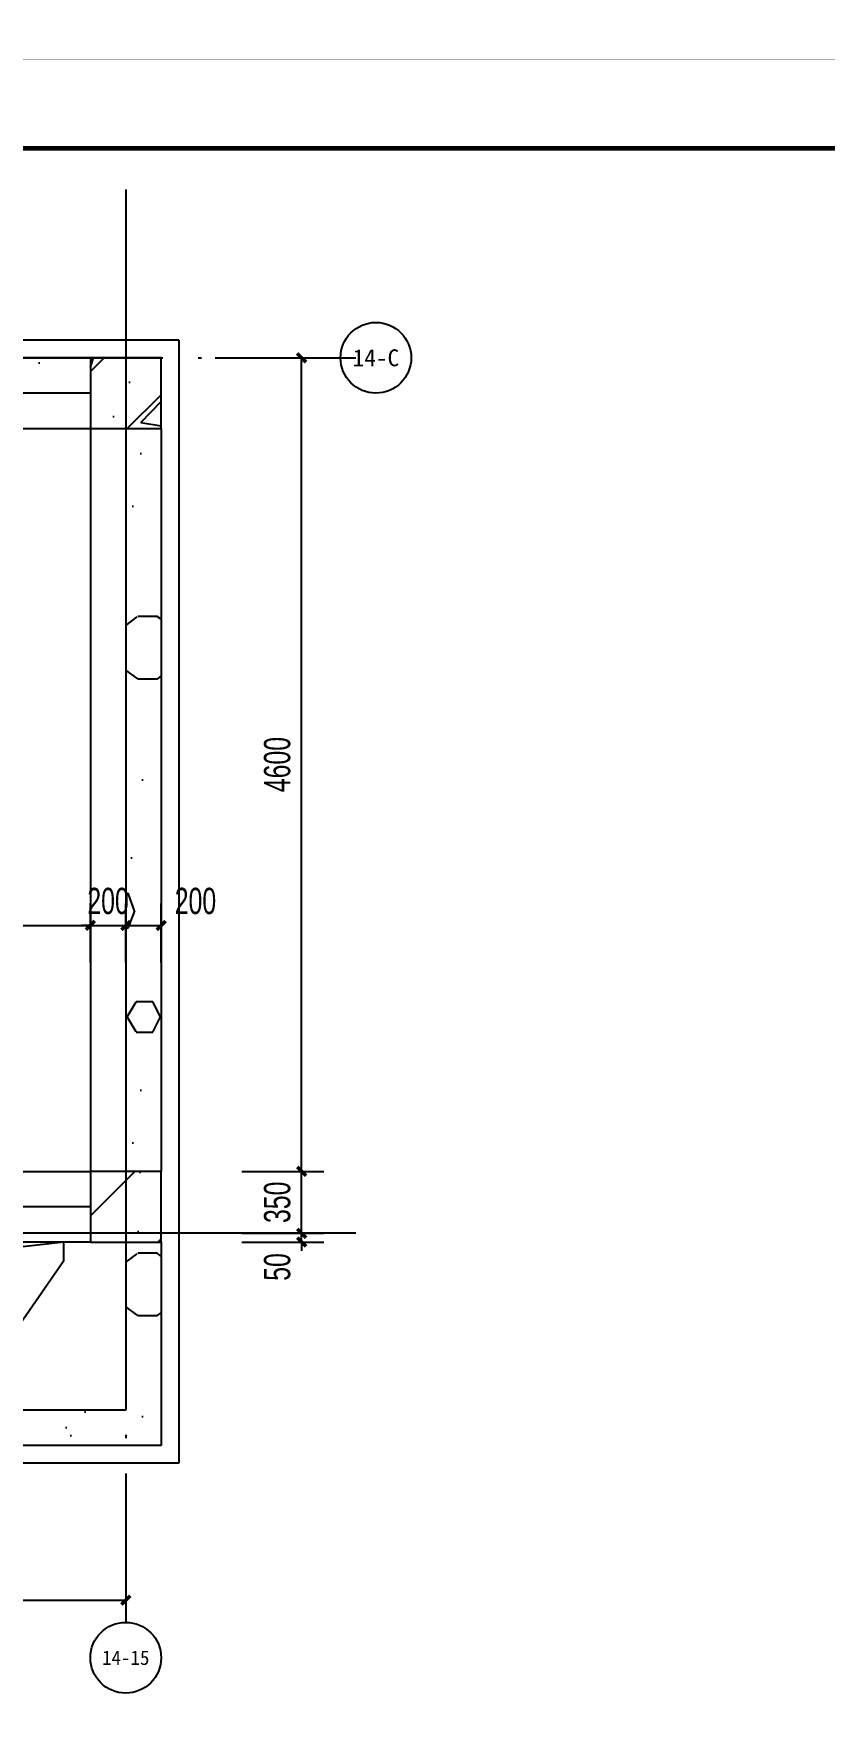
# Model space of a CAD drawing. Extents: x -26219 to 315419, y -160410 to -120810.
# Drawn here: x 114974 to 119447, y -135656 to -126213 of the extents above; entities that cross this region are included whole.
import ezdxf
from ezdxf.enums import TextEntityAlignment as Align
from ezdxf.xclip import XClip

# ---------------------------------------------------------------- set-up
doc = ezdxf.new("R2010")
doc.units = 0
doc.header["$LTSCALE"] = 1000
doc.header["$MEASUREMENT"] = 0
doc.header["$XCLIPFRAME"] = 0
doc.linetypes.add('104-14# 核心筒$2$DOTE', pattern=[2.42, 2, -0.2, 0.02, -0.2])
for name, color, linetype in [('01-标注_尺寸', 124, 'Continuous'), ('01-标注_轴线坐标', 132, 'Continuous'), ('02-TEXT_轴号', 7, 'Continuous'), ('104-14# 核心筒$0$A-E_电梯', 171, 'Continuous'), ('104-14# 核心筒$0$A_STR-砌块墙', 121, 'Continuous'), ('104-14# 核心筒$0$DUCT-新风管立管', 3, 'Continuous'), ('104-14# 核心筒$0$SURFACE', 6, 'Continuous'), ('104-14# 核心筒$2$05-填充_天正', 26, 'Continuous'), ('104-14# 核心筒$2$A_AXIS-轴线', 36, '104-14# 核心筒$2$DOTE'), ('104-14# 核心筒$2$A_STR-砼柱', 51, 'Continuous'), ('A_AXIS-轴线', 36, 'Continuous')]:
    doc.layers.add(name, color=color, linetype=linetype)
doc.styles.add('_TCH_AXIS', font='STXIHEI_0.TTF', dxfattribs={"width": 0.75, "height": 750})
doc.styles.add('_TCH_DIM_T3', font='ros.shx', dxfattribs={"width": 0.705882, "bigfont": 'jd.shx'})
doc.dimstyles.new('_TCH_ARCH&&50', dxfattribs={"dimtxt": 148.75, "dimasz": 50, "dimexe": 125, "dimexo": 150, "dimgap": 63.125, "dimtad": 1, "dimdec": 0, "dimzin": 0, "dimdsep": 46, "dimtxsty": '_TCH_DIM_T3', "dimblk": 'ARCHTICK', "dimcen": 0.09, "dimclrt": 7, "dimazin": 2, "dimtfac": 1, "dimtdec": 0, "dimtix": 1, "dimtmove": 2, "dimatfit": 3, "dimfxl": 0, "dimtolj": 1, "dimtzin": 0, "dimarcsym": 0})
pattern_1 = [(0, (531, -549), (900, 1800), [0, -1800]), (0, (-522, -792), (900, 1800), [0, -1800]), (0, (63, -810), (900, 1800), [0, -1800]), (0, (702, -279), (900, 1800), [0, -1800]), (0, (-45, -900), (900, 1800), [0, -1800]), (0, (882, 855), (900, 1800), [0, -1800]), (0, (333, 711), (900, 1800), [0, -1800]), (0, (621, 486), (900, 1800), [0, -1800]), (0, (-846, 450), (900, 1800), [0, -1800]), (0, (36, 369), (900, 1800), [0, -1800]), (0, (-306, -90), (900, 1800), [0, -1800]), (0, (-288, -765), (900, 1800), [0, -1800]), (0, (387, -837), (900, 1800), [0, -1800]), (0, (882, -45), (900, 1800), [0, -1800]), (0, (-801, -324), (900, 1800), [0, -1800]), (0, (-648, -18), (900, 1800), [0, -1800]), (0, (54, -144), (900, 1800), [0, -1800]), (0, (-198, -405), (900, 1800), [0, -1800]), (0, (-342, 189), (900, 1800), [0, -1800]), (0, (-117, 864), (900, 1800), [0, -1800]), (0, (-729, -702), (900, 1800), [0, -1800]), (0, (261, 495), (900, 1800), [0, -1800]), (0, (-576, 522), (900, 1800), [0, -1800]), (0, (-720, 756), (900, 1800), [0, -1800]), (130.601294, (771.43, 291.43), (-4499.99995, 5400.000024), [79.025, -33111.333]), (18.43495, (642.86, 325.71), (4499.99998, 1799.99999), [81.316, -11302.884]), (90, (642.9, 248.6), (900, 1800), [77.143, -3522.857]), (161.56505, (720, 222.86), (-4500.00002, 1799.99987), [81.316, -11302.884]), (53.1301, (720, 222.86), (900, 1800), [85.714, -8914.285]), (135, (788.6, -694.3), (-900.0001, 1799.9999), [72.731, -5018.438]), (45, (685.7, -694.3), (900, 1800), [72.731, -5018.438]), (135, (737.14, -745.7), (-900.0001, 1799.9999), [72.731, -5018.438]), (45, (737.14, -745.7), (900, 1800), [72.731, -5018.438]), (116.56505, (-77.1, 514.3), (-0.0002, 3600), [95.831, -1916.63]), (180, (-120, 600), (-900, 1800), [102.857, -1697.143]), (63.43495, (-265.7, 514.3), (8e-06, 3600), [95.831, -1916.63]), (116.56505, (-222.9, 428.6), (-0.0002, 3600), [95.831, -1916.63]), (0, (-222.9, 428.6), (900, 1800), [102.857, -1697.143]), (63.43495, (-120, 428.6), (8e-06, 3600), [95.831, -1916.63]), (107.102728, (600, -94.286), (-2699.999897, 9000.000015), [116.584, -48848.7075]), (143.972626, (565.71, 17.14), (-17099.999783, 12599.999986), [116.584, -24366.06]), (180, (471.4, 85.7), (-900, 1800), [111.429, -1688.571]), (36.027373, (265.71, 17.14), (17099.999874, 12599.999864), [116.584, -24366.06]), (71.56505, (231.43, -85.7), (2700.00001, 8999.99998), [108.421, -11275.778]), (107.102728, (265.714, -197.14), (-2699.999897, 9000.000015), [116.584, -48848.7075]), (143.972626, (360, -265.71), (-17099.999783, 12599.999986), [116.584, -24366.06]), (0, (360, -265.7), (900, 1800), [111.429, -1688.571]), (36.027373, (471.43, -265.71), (17099.999874, 12599.999864), [116.584, -24366.06]), (71.56505, (565.71, -197.14), (2700.00001, 8999.99998), [108.421, -11275.778]), (150.25512, (617.14, 745.71), (-2700, 1799.99998), [69.105, -14442.959]), (90, (557.1, 711.4), (900, 1800), [68.571, -3531.428]), (29.74488, (557.14, 711.43), (2700, 1799.99999), [69.105, -14442.959]), (116.56505, (197.1, -531.4), (-0.0002, 3600), [95.831, -1916.63]), (168.69007, (154.29, -445.71), (-8100.00001, 1799.99995), [87.412, -18269.0565]), (41.185925, (0, -488.57), (22499.999864, 19799.999827), [91.116, -38177.406]), (90, (0, -574.3), (900, 1800), [85.714, -3514.285]), (138.814074, (68.57, -634.286), (-22499.9996, 19800.000126), [91.116, -38177.406]), (16.699244, (68.57, -634.286), (29699.999777, 8999.999906), [89.488, -37495.6125]), (60.945396, (154.29, -608.57), (899.999998, 1799.999984), [88.248, -36976.0185]), (109.983106, (-557.14, 222.86), (-4500.000017, 12599.999967), [100.326, -42036.5925]), (155.556045, (-591.43, 317.14), (-11700.000045, 5399.999888), [103.569, -43395.3945]), (24.443955, (-780, 317.14), (11700.000006, 5399.999974), [103.569, -43395.3945]), (70.016893, (-814.286, 222.86), (4500.000014, 12599.999969), [100.326, -42036.5925]), (109.983106, (-780, 128.57), (-4500.000017, 12599.999967), [100.326, -42036.5925]), (160.016893, (-685.71, 94.29), (-4500, 1799.99992), [100.326, -20968.1325]), (19.983107, (-685.71, 94.29), (4499.999975, 1800), [100.326, -20968.1325]), (70.016893, (-591.43, 128.57), (4500.000014, 12599.999969), [100.326, -42036.5925]), (122.00538, (111.43, 60), (-900.00012, 1799.99991), [80.863, -16900.302]), (18.43495, (-8.57, 102.86), (4499.99998, 1799.99999), [81.316, -11302.884]), (90, (-8.6, 25.7), (900, 1800), [77.143, -3522.857]), (161.56505, (68.57, 0), (-4500.00002, 1799.99987), [81.316, -11302.884]), (54.462322, (68.57, 0), (6299.99999, 8999.999987), [73.734, -30894.6345]), (116.56505, (-411.4, -377.1), (-0.0002, 3600), [95.831, -1916.63]), (180, (-454.3, -291.4), (-900, 1800), [94.286, -1705.714]), (59.036243, (-600, -377.14), (900, 1799.99999), [99.959, -20891.466]), (120.963756, (-548.57, -462.86), (-900.00012, 1799.99992), [99.959, -20891.466]), (0, (-548.6, -462.9), (900, 1800), [94.286, -1705.714]), (63.43495, (-454.3, -462.9), (8e-06, 3600), [95.831, -1916.63])]
pattern_2 = [(45, (0, 0), (-265.16504, 265.16504), []), (50, (0, 0), (1075.8903, -94.1282), [112.5, -1237.5]), (355, (0, 0), (-208.127, 1128.2882), [90, -990]), (100.4514, (89.7, -7.8), (867.764, 1034.1593), [95.6103, -1051.713]), (46.1842, (0, 300), (1600.8616, -248.2785), [168.75, -1856.25]), (96.6356, (133.4, 279.3), (1401.994, 1461.177), [143.415, -1577.5695]), (351.1842, (0, 300), (1401.993, 1461.178), [135, -1485]), (21, (150, 225), (895.3606, -603.9283), [112.5, -1237.5]), (326, (150, 225), (364.973, 1087.725), [90, -990]), (71.4514, (224.6, 174.7), (1260.334, 483.7957), [95.6103, -1051.713]), (37.5, (0, 0), (18.2398, 499.3408), [0, -978, 0, -1005, 0, -993.75]), (7.5, (0, 0), (394.6043, 591.6176), [0, -573, 0, -955.5, 0, -378.75]), (327.5, (-334.5, 0), (800.73365, -33.8323), [0, -375, 0, -1170, 0, -1552.5]), (317.5, (-484.5, 0), (874.7793, 150.1575), [0, -487.5, 0, -777, 0, -1102.5])]

# ---------------------------------------------------------------- blocks, each defined once
blk = doc.blocks.new('104-14# 核心筒')
at = {"layer": '104-14# 核心筒$2$05-填充_天正'}
h = blk.add_hatch(dxfattribs=at)
h.set_pattern_fill('加气混凝土', color=256, scale=150, style=0)
h.set_pattern_definition(pattern_1)
h.paths.add_polyline_path([(109750, 284000), (109750, 283800), (115700, 283800), (115700, 284000)])
h = blk.add_hatch(dxfattribs=at)
h.set_pattern_fill('钢筋混凝土', color=256, scale=150, style=0)
h.set_pattern_definition(pattern_2)
h.paths.add_polyline_path([(115700, 283600), (116100, 283600), (116100, 284000), (115700, 284000)])
h = blk.add_hatch(dxfattribs=at)
h.set_pattern_fill('加气混凝土', color=256, scale=150, style=0)
h.set_pattern_definition(pattern_1)
h.paths.add_polyline_path([(115900, 279400), (116100, 279400), (116100, 283600), (115900, 283600)])
h = blk.add_hatch(dxfattribs=at)
h.set_pattern_fill('钢筋混凝土', color=256, scale=150, style=0)
h.set_pattern_definition(pattern_2)
h.paths.add_polyline_path([(115700, 279000), (116100, 279000), (116100, 279400), (115700, 279400)])
h = blk.add_hatch(dxfattribs=at)
h.set_pattern_fill('加气混凝土', color=256, scale=150, style=0)
h.set_pattern_definition(pattern_1)
h.paths.add_polyline_path([(115700, 279000), (115700, 279200), (112900, 279200), (112900, 279066.7), (113000, 279000)])
h = blk.add_hatch(dxfattribs=at)
h.set_pattern_fill('加气混凝土', color=256, scale=150, style=0)
h.set_pattern_definition(pattern_1)
h.paths.add_polyline_path([(116100, 279000), (115900, 279000), (115900, 278050), (116100, 277850)])
h = blk.add_hatch(dxfattribs=at)
h.set_pattern_fill('加气混凝土', color=256, scale=150, style=0)
h.set_pattern_definition(pattern_1)
h.paths.add_polyline_path([(116100, 277850), (115900, 278050), (113000, 278050), (112900, 277983.3), (112900, 277850)])
at = {"layer": '104-14# 核心筒$0$A-E_电梯'}
for p, q in [((109750, 283600), (115700, 283600)), ((115700, 283600), (115700, 279400)), ((109750, 279400), (115700, 279400))]:
    blk.add_line(p, q, dxfattribs=at)
at = {"layer": '104-14# 核心筒$0$A_STR-砌块墙'}
for p, q in [((115700, 284000), (109750, 284000)), ((115700, 283800), (109750, 283800)), ((115900, 283600), (115900, 279400)), ((116100, 283600), (116100, 279400)), ((115700, 279200), (112900, 279200)), ((115700, 279000), (113000, 279000)), ((115900, 279000), (115900, 278050)), ((116100, 279000), (116100, 277850)), ((115900, 278050), (113000, 278050)), ((116100, 277850), (112900, 277850))]:
    blk.add_line(p, q, dxfattribs=at)
at = {"layer": '104-14# 核心筒$0$DUCT-新风管立管'}
blk.add_lwpolyline([(115550, 279000), (113000, 279000), (113000, 278200), (115068, 278200), (115550, 278895.9), (115550, 279000), (113298.3, 278745), (113000, 278200)], dxfattribs=at)
at = {"layer": '104-14# 核心筒$0$SURFACE'}
for p, q in [((116200, 284100), (109450, 284100)), ((116200, 284100), (116200, 279100)), ((116200, 279100), (116200, 277750)), ((116200, 277750), (112900, 277750))]:
    blk.add_line(p, q, dxfattribs=at)
at = {"layer": '104-14# 核心筒$2$A_AXIS-轴线'}
for p, q in [((115900, 317833.6), (115900, 259754.9)), ((-9370.1, 284000), (120259.9, 284000))]:
    blk.add_line(p, q, dxfattribs=at)
at = {"layer": '104-14# 核心筒$2$A_STR-砼柱'}
for p, q in [((116100, 284000), (115700, 284000)), ((115700, 284000), (115700, 283600)), ((116100, 283600), (116100, 284000)), ((115700, 283600), (116100, 283600)), ((116100, 279400), (115700, 279400)), ((115700, 279400), (115700, 279000)), ((116100, 279000), (116100, 279400)), ((115700, 279000), (116100, 279000))]:
    blk.add_line(p, q, dxfattribs=at)
blk = doc.blocks.new('图框-A1+3-4')
for points, const_width in [([(0, 0), (1471, 0), (1471, 594), (0, 594)], 0.05), ([(1396, 584), (25, 584), (25, 10), (1396, 10)], 0.5)]:
    blk.add_lwpolyline(points, close=True, dxfattribs=dict(const_width=const_width))
blk = doc.blocks.new('_ArchTick')
at = {"color": 0, "linetype": 'ByBlock', "const_width": 0.4}
blk.add_lwpolyline([(-0.5, -0.5), (0.5, 0.5)], dxfattribs=at)
blk = doc.blocks.new('*D304')
at = {"layer": '01-标注_尺寸', "color": 0, "lineweight": -2, "transparency": 16777216}
for p, q in [((113196.3, -131466.9), (113196.3, -131131.5)), ((115296.3, -131466.9), (115296.3, -131131.5)), ((113196.3, -131256.5), (115296.3, -131256.5))]:
    blk.add_line(p, q, dxfattribs=at)
at = {"layer": 'Defpoints', "color": 0, "transparency": 16777216}
for p in [(115296.3, -131256.5), (113196.3, -131616.9), (115296.3, -131616.9)]:
    blk.add_point(p, dxfattribs=at)
at = {"layer": '01-标注_尺寸', "color": 0, "lineweight": -2, "transparency": 16777216, "xscale": 50, "yscale": 50, "zscale": 50, "rotation": 180}
blk.add_blockref('_ArchTick', (113196.3, -131256.5), dxfattribs=at)
at = {"layer": '01-标注_尺寸', "color": 0, "lineweight": -2, "transparency": 16777216, "xscale": 50, "yscale": 50, "zscale": 50}
blk.add_blockref('_ArchTick', (115296.3, -131256.5), dxfattribs=at)
at = {"layer": '01-标注_尺寸', "color": 7, "transparency": 16777216, "insert": (114246.3, -131119), "char_height": 148.75, "attachment_point": 5, "style": '_TCH_DIM_T3'}
blk.add_mtext('\\A1;2100', dxfattribs=at)
blk = doc.blocks.new('*D305')
at = {"layer": '01-标注_尺寸', "color": 0, "lineweight": -2, "transparency": 16777216}
for p, q in [((115296.3, -131466.9), (115296.3, -131131.5)), ((115496.3, -131466.9), (115496.3, -131131.5)), ((115296.3, -131256.5), (115246.3, -131256.5)), ((115296.3, -131256.5), (115496.3, -131256.5)), ((115496.3, -131256.5), (115546.3, -131256.5))]:
    blk.add_line(p, q, dxfattribs=at)
at = {"layer": 'Defpoints', "color": 0, "transparency": 16777216}
for p in [(115496.3, -131256.5), (115296.3, -131616.9), (115496.3, -131616.9)]:
    blk.add_point(p, dxfattribs=at)
at = {"layer": '01-标注_尺寸', "color": 0, "lineweight": -2, "transparency": 16777216, "xscale": 50, "yscale": 50, "zscale": 50}
blk.add_blockref('_ArchTick', (115296.3, -131256.5), dxfattribs=at)
at = {"layer": '01-标注_尺寸', "color": 0, "lineweight": -2, "transparency": 16777216, "xscale": 50, "yscale": 50, "zscale": 50, "rotation": 180}
blk.add_blockref('_ArchTick', (115496.3, -131256.5), dxfattribs=at)
at = {"layer": '01-标注_尺寸', "color": 7, "transparency": 16777216, "insert": (115396.3, -131119), "char_height": 148.75, "attachment_point": 5, "style": '_TCH_DIM_T3'}
blk.add_mtext('\\A1;200', dxfattribs=at)
blk = doc.blocks.new('*D306')
at = {"layer": '01-标注_尺寸', "color": 0, "lineweight": -2, "transparency": 16777216}
for p, q in [((115496.3, -131466.9), (115496.3, -131131.5)), ((115696.3, -131466.9), (115696.3, -131131.5)), ((115496.3, -131256.5), (115696.3, -131256.5))]:
    blk.add_line(p, q, dxfattribs=at)
at = {"layer": 'Defpoints', "color": 0, "transparency": 16777216}
for p in [(115696.3, -131256.5), (115496.3, -131616.9), (115696.3, -131616.9)]:
    blk.add_point(p, dxfattribs=at)
at = {"layer": '01-标注_尺寸', "color": 0, "lineweight": -2, "transparency": 16777216, "xscale": 50, "yscale": 50, "zscale": 50, "rotation": 180}
blk.add_blockref('_ArchTick', (115496.3, -131256.5), dxfattribs=at)
at = {"layer": '01-标注_尺寸', "color": 0, "lineweight": -2, "transparency": 16777216, "xscale": 50, "yscale": 50, "zscale": 50}
blk.add_blockref('_ArchTick', (115696.3, -131256.5), dxfattribs=at)
at = {"layer": '01-标注_尺寸', "color": 7, "transparency": 16777216, "insert": (115890.3, -131119), "char_height": 148.75, "attachment_point": 5, "style": '_TCH_DIM_T3'}
blk.add_mtext('\\A1;200', dxfattribs=at)
blk = doc.blocks.new('*D550')
at = {"layer": '01-标注_尺寸', "color": 0, "lineweight": -2, "transparency": 16777216}
for p, q in [((109196.3, -134932.4), (109196.3, -135196.9)), ((115496.3, -134932.4), (115496.3, -135196.9)), ((109196.3, -135071.9), (115496.3, -135071.9))]:
    blk.add_line(p, q, dxfattribs=at)
at = {"layer": 'Defpoints', "color": 0, "transparency": 16777216}
for p in [(109196.3, -134782.4), (115496.3, -134782.4), (115496.3, -135071.9)]:
    blk.add_point(p, dxfattribs=at)
at = {"layer": '01-标注_尺寸', "color": 0, "lineweight": -2, "transparency": 16777216, "xscale": 50, "yscale": 50, "zscale": 50, "rotation": 180}
blk.add_blockref('_ArchTick', (109196.3, -135071.9), dxfattribs=at)
at = {"layer": '01-标注_尺寸', "color": 0, "lineweight": -2, "transparency": 16777216, "xscale": 50, "yscale": 50, "zscale": 50}
blk.add_blockref('_ArchTick', (115496.3, -135071.9), dxfattribs=at)
at = {"layer": '01-标注_尺寸', "color": 7, "transparency": 16777216, "insert": (112346.3, -134934.4), "char_height": 148.75, "attachment_point": 5, "style": '_TCH_DIM_T3'}
blk.add_mtext('\\A1;6300', dxfattribs=at)
blk = doc.blocks.new('*D557')
at = {"layer": '01-标注_尺寸', "color": 0, "lineweight": -2, "transparency": 16777216}
for p, q in [((116490.4, -132996.9), (116490.4, -132946.9)), ((116152.6, -132996.9), (116615.4, -132996.9)), ((116152.6, -133046.9), (116615.4, -133046.9)), ((116490.4, -133046.9), (116490.4, -132996.9)), ((116490.4, -133046.9), (116490.4, -133096.9))]:
    blk.add_line(p, q, dxfattribs=at)
at = {"layer": 'Defpoints', "color": 0, "transparency": 16777216}
for p in [(116002.6, -132996.9), (116002.6, -133046.9), (116490.4, -132996.9)]:
    blk.add_point(p, dxfattribs=at)
at = {"layer": '01-标注_尺寸', "color": 0, "lineweight": -2, "transparency": 16777216, "xscale": 50, "yscale": 50, "zscale": 50}
for p, rotation in [((116490.4, -132996.9), 270), ((116490.4, -133046.9), 90)]:
    blk.add_blockref('_ArchTick', p, dxfattribs=dict(at, rotation=rotation))
at = {"layer": '01-标注_尺寸', "color": 7, "transparency": 16777216, "insert": (116352.9, -133187.6), "char_height": 148.75, "attachment_point": 5, "rotation": 90, "style": '_TCH_DIM_T3'}
blk.add_mtext('\\A1;50', dxfattribs=at)
blk = doc.blocks.new('*D558')
at = {"layer": '01-标注_尺寸', "color": 0, "lineweight": -2, "transparency": 16777216}
for p, q in [((116152.6, -132646.9), (116615.4, -132646.9)), ((116490.4, -132996.9), (116490.4, -132646.9)), ((116152.6, -132996.9), (116615.4, -132996.9))]:
    blk.add_line(p, q, dxfattribs=at)
at = {"layer": 'Defpoints', "color": 0, "transparency": 16777216}
for p in [(116002.6, -132646.9), (116490.4, -132646.9), (116002.6, -132996.9)]:
    blk.add_point(p, dxfattribs=at)
at = {"layer": '01-标注_尺寸', "color": 0, "lineweight": -2, "transparency": 16777216, "xscale": 50, "yscale": 50, "zscale": 50}
for p, rotation in [((116490.4, -132646.9), 90), ((116490.4, -132996.9), 270)]:
    blk.add_blockref('_ArchTick', p, dxfattribs=dict(at, rotation=rotation))
at = {"layer": '01-标注_尺寸', "color": 7, "transparency": 16777216, "insert": (116352.9, -132821.9), "char_height": 148.75, "attachment_point": 5, "rotation": 90, "style": '_TCH_DIM_T3'}
blk.add_mtext('\\A1;350', dxfattribs=at)
blk = doc.blocks.new('*D559')
at = {"layer": '01-标注_尺寸', "color": 0, "lineweight": -2, "transparency": 16777216}
for p, q in [((116152.6, -128046.9), (116615.4, -128046.9)), ((116490.4, -132646.9), (116490.4, -128046.9)), ((116152.6, -132646.9), (116615.4, -132646.9))]:
    blk.add_line(p, q, dxfattribs=at)
at = {"layer": 'Defpoints', "color": 0, "transparency": 16777216}
for p in [(116002.6, -128046.9), (116490.4, -128046.9), (116002.6, -132646.9)]:
    blk.add_point(p, dxfattribs=at)
at = {"layer": '01-标注_尺寸', "color": 0, "lineweight": -2, "transparency": 16777216, "xscale": 50, "yscale": 50, "zscale": 50}
for p, rotation in [((116490.4, -128046.9), 90), ((116490.4, -132646.9), 270)]:
    blk.add_blockref('_ArchTick', p, dxfattribs=dict(at, rotation=rotation))
at = {"layer": '01-标注_尺寸', "color": 7, "transparency": 16777216, "insert": (116352.9, -130346.9), "char_height": 148.75, "attachment_point": 5, "rotation": 90, "style": '_TCH_DIM_T3'}
blk.add_mtext('\\A1;4600', dxfattribs=at)

msp = doc.modelspace()

# ---------------------------------------------------------------- linework, layer by layer
at = {"layer": '01-标注_轴线坐标'}
for p, q in [((116002.6, -128046.9), (116710.1, -128046.9)), ((115496.3, -134696.9), (115496.3, -135196.9))]:
    msp.add_line(p, q, dxfattribs=at)
for centre in [(116910.1, -128046.9), (115496.3, -135396.9)]:
    msp.add_circle(centre, 200, dxfattribs=at)
at = {"layer": 'A_AXIS-轴线'}
msp.add_line((116796.5, -132996.9), (106461, -132996.9), dxfattribs=at)

# ---------------------------------------------------------------- block references
at = {"xscale": 50, "yscale": 50, "zscale": 50}
msp.add_blockref('图框-A1+3-4', (63167.6, -156062.5), dxfattribs=at)
ref = msp.add_blockref('104-14# 核心筒', (-403.7, -412046.9))
XClip(ref).set_block_clipping_path([(106848.8539130328, 277349.9999999653), (117200.2008833431, 284950.9169573075)])

# ---------------------------------------------------------------- texts
at = {"layer": '02-TEXT_轴号', "style": '_TCH_AXIS'}
for s, height, width, p, p2 in [('14-C', 95.69, 0.927711, (116778.6, -128094.8), (117041.7, -128094.8)), ('14-15', 81.53, 0.938776, (115362.4, -135437.7), (115630.2, -135437.7))]:
    msp.add_text(s, height=height, dxfattribs=dict(at, width=width)).set_placement(p, p2, align=Align.FIT)

# ---------------------------------------------------------------- dimensions: what is measured, and where the dimension line sits
at = {"layer": '01-标注_尺寸'}
for p1, p2, distance, picture, middle in [((116002.6, -132646.9), (116002.6, -128046.9), -487.8, '*D559', (116352.9, -130346.9)), ((113196.3, -131616.9), (115296.3, -131616.9), 360.5, '*D304', (114246.3, -131119)), ((115296.3, -131616.9), (115496.3, -131616.9), 360.5, '*D305', (115396.3, -131119)), ((116002.6, -132996.9), (116002.6, -132646.9), -487.8, '*D558', (116352.9, -132821.9)), ((109196.3, -134782.4), (115496.3, -134782.4), -289.6, '*D550', (112346.3, -134934.4))]:
    dim = msp.add_aligned_dim(p1=p1, p2=p2, distance=distance, dimstyle='_TCH_ARCH&&50', dxfattribs=at)
    dim.commit()
    dim.dimension.update_dxf_attribs({"geometry": picture, "text_midpoint": middle})
for base, p1, p2, angle, picture, middle in [((115696.3, -131256.5), (115496.3, -131616.9), (115696.3, -131616.9), 0, '*D306', (115890.3, -131119)), ((116490.4, -132996.9), (116002.6, -133046.9), (116002.6, -132996.9), 90, '*D557', (116352.9, -133187.6))]:
    dim = msp.add_linear_dim(base=base, p1=p1, p2=p2, angle=angle, dimstyle='_TCH_ARCH&&50', dxfattribs=at)
    dim.commit()
    dim.dimension.update_dxf_attribs({"geometry": picture, "text_midpoint": middle, "dimtype": 161})

doc.saveas('drawing.dxf')
